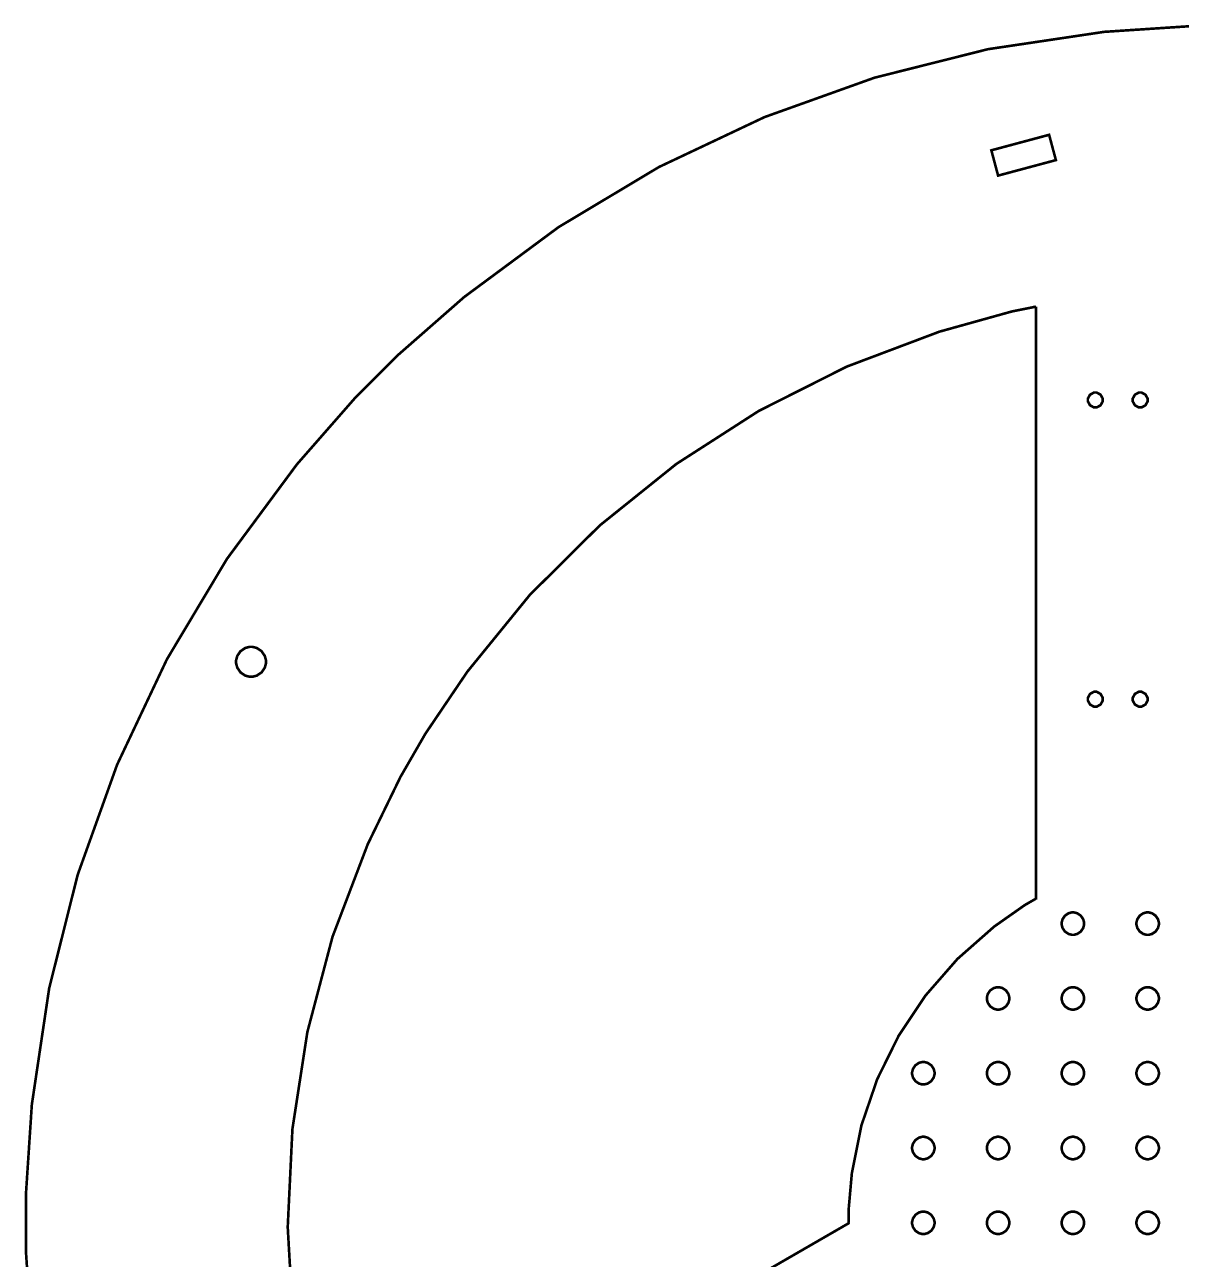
# Model space of a CAD drawing. Extents: x 0.1 to 12.7, y 0.1 to 12.7.
# Drawn here: x 0.1 to 6.19, y 6.23 to 12.73 of the extents above; entities that cross this region are included whole.
import ezdxf

# ---------------------------------------------------------------- set-up
doc = ezdxf.new("R2010")
doc.units = 0
doc.layers.get('0').update_dxf_attribs({"linetype": 'CONTINUOUS'})

msp = doc.modelspace()

# ---------------------------------------------------------------- linework, layer by layer
at = {"color": 0, "const_width": 0.01378}
for points in [[(6.25087, 12.726), (5.7839, 12.6952), (5.17188, 12.6039), (4.57449, 12.4538), (3.99588, 12.2466), (3.44026, 11.984), (2.91168, 11.6677), (2.41433, 11.2995), (2.06233, 10.9911), (1.95231, 10.881), (1.84224, 10.771), (1.53386, 10.419), (1.16564, 9.92165), (0.84939, 9.39307), (0.58681, 8.83746), (0.37956, 8.2589), (0.22944, 7.66151), (0.13813, 7.04943), (0.10731, 6.58247), (0.10731, 6.42681), (0.10731, 6.27121), (0.13813, 5.80425)], [(5.42453, 11.2491), (5.29596, 11.223), (4.91596, 11.117), (4.4285, 10.9332), (3.9656, 10.7001), (3.53093, 10.4206), (3.12788, 10.0969), (2.76014, 9.73188), (2.43115, 9.32785), (2.21012, 9.00108), (2.14458, 8.88747), (2.079, 8.77393), (1.90647, 8.41911), (1.72108, 7.93218), (1.58876, 7.43115), (1.51004, 6.92036), (1.48529, 6.40408), (1.51492, 5.88672), (1.59944, 5.37261), (1.69769, 4.9905), (1.73931, 4.8661)], [(5.42453, 11.2491), (5.42453, 8.12706)], [(5.42225, 8.13162), (5.36578, 8.09907), (5.20508, 7.98628), (5.0115, 7.81581), (4.84315, 7.62315), (4.70171, 7.41108), (4.58882, 7.18257), (4.50613, 6.94049), (4.45535, 6.68761), (4.43804, 6.49203), (4.43804, 6.42681)], [(1.73931, 4.8661), (4.44308, 6.42714)]]:
    msp.add_lwpolyline(points, dxfattribs=at)
for points in [[(5.52968, 12.0202), (5.49397, 12.1533), (5.18978, 12.0717), (5.22542, 11.9386), (5.52968, 12.0202)], [(5.77658, 10.7575), (5.77658, 10.7645), (5.76503, 10.7854), (5.74419, 10.7969), (5.73725, 10.7969), (5.73025, 10.7969), (5.70936, 10.7854), (5.69786, 10.7645), (5.69786, 10.7575), (5.69786, 10.7506), (5.70936, 10.7297), (5.73025, 10.7182), (5.73725, 10.7182), (5.74419, 10.7182), (5.76503, 10.7297), (5.77658, 10.7506), (5.77658, 10.7575)], [(6.01281, 10.7575), (6.01281, 10.7645), (6.00125, 10.7854), (5.98042, 10.7969), (5.97347, 10.7969), (5.96647, 10.7969), (5.94558, 10.7854), (5.93408, 10.7645), (5.93408, 10.7575), (5.93408, 10.7506), (5.94558, 10.7297), (5.96647, 10.7182), (5.97347, 10.7182), (5.98042, 10.7182), (6.00125, 10.7297), (6.01281, 10.7506), (6.01281, 10.7575)], [(1.37093, 9.37961), (1.37093, 9.38732), (1.36469, 9.41026), (1.34782, 9.43528), (1.32281, 9.45215), (1.29986, 9.45833), (1.29221, 9.45833), (1.28451, 9.45833), (1.2615, 9.45215), (1.23649, 9.43528), (1.21962, 9.41026), (1.21349, 9.38732), (1.21349, 9.37961), (1.21349, 9.37196), (1.21962, 9.34896), (1.23649, 9.32394), (1.2615, 9.30707), (1.28451, 9.30083), (1.29221, 9.30083), (1.29986, 9.30083), (1.32281, 9.30707), (1.34782, 9.32394), (1.36469, 9.34896), (1.37093, 9.37196), (1.37093, 9.37961)], [(5.77658, 9.18272), (5.77658, 9.18972), (5.76503, 9.21061), (5.74419, 9.22211), (5.73725, 9.22211), (5.73025, 9.22211), (5.70936, 9.21061), (5.69786, 9.18972), (5.69786, 9.18272), (5.69786, 9.17578), (5.70936, 9.15494), (5.73025, 9.14339), (5.73725, 9.14339), (5.74419, 9.14339), (5.76503, 9.15494), (5.77658, 9.17578), (5.77658, 9.18272)], [(6.01281, 9.18272), (6.01281, 9.18972), (6.00125, 9.21061), (5.98042, 9.22211), (5.97347, 9.22211), (5.96647, 9.22211), (5.94558, 9.21061), (5.93408, 9.18972), (5.93408, 9.18272), (5.93408, 9.17578), (5.94558, 9.15494), (5.96647, 9.14339), (5.97347, 9.14339), (5.98042, 9.14339), (6.00125, 9.15494), (6.01281, 9.17578), (6.01281, 9.18272)], [(5.67817, 8.00163), (5.67817, 8.00738), (5.6735, 8.02463), (5.66086, 8.0434), (5.64208, 8.0561), (5.62483, 8.06071), (5.61914, 8.06071), (5.61339, 8.06071), (5.59614, 8.0561), (5.57736, 8.0434), (5.56467, 8.02463), (5.56006, 8.00738), (5.56006, 8.00163), (5.56006, 7.99593), (5.56467, 7.97868), (5.57736, 7.9599), (5.59614, 7.94726), (5.61339, 7.9426), (5.61914, 7.9426), (5.62483, 7.9426), (5.64208, 7.94726), (5.66086, 7.9599), (5.6735, 7.97868), (5.67817, 7.99593), (5.67817, 8.00163)], [(6.07189, 8.00163), (6.07189, 8.00738), (6.06722, 8.02463), (6.05458, 8.0434), (6.03581, 8.0561), (6.01856, 8.06071), (6.01281, 8.06071), (6.00706, 8.06071), (5.98981, 8.0561), (5.97103, 8.0434), (5.95839, 8.02463), (5.95378, 8.00738), (5.95378, 8.00163), (5.95378, 7.99593), (5.95839, 7.97868), (5.97103, 7.9599), (5.98981, 7.94726), (6.00706, 7.9426), (6.01281, 7.9426), (6.01856, 7.9426), (6.03581, 7.94726), (6.05458, 7.9599), (6.06722, 7.97868), (6.07189, 7.99593), (6.07189, 8.00163)], [(5.2845, 7.60792), (5.2845, 7.61372), (5.27983, 7.63097), (5.26714, 7.64974), (5.24837, 7.66237), (5.23112, 7.66699), (5.22542, 7.66699), (5.21967, 7.66699), (5.20242, 7.66237), (5.18365, 7.64974), (5.17101, 7.63097), (5.16639, 7.61372), (5.16639, 7.60792), (5.16639, 7.60221), (5.17101, 7.58496), (5.18365, 7.56619), (5.20242, 7.55354), (5.21967, 7.54889), (5.22542, 7.54889), (5.23112, 7.54889), (5.24837, 7.55354), (5.26714, 7.56619), (5.27983, 7.58496), (5.2845, 7.60221), (5.2845, 7.60792)], [(5.67817, 7.60792), (5.67817, 7.61372), (5.6735, 7.63097), (5.66086, 7.64974), (5.64208, 7.66237), (5.62483, 7.66699), (5.61914, 7.66699), (5.61339, 7.66699), (5.59614, 7.66237), (5.57736, 7.64974), (5.56467, 7.63097), (5.56006, 7.61372), (5.56006, 7.60792), (5.56006, 7.60221), (5.56467, 7.58496), (5.57736, 7.56619), (5.59614, 7.55354), (5.61339, 7.54889), (5.61914, 7.54889), (5.62483, 7.54889), (5.64208, 7.55354), (5.66086, 7.56619), (5.6735, 7.58496), (5.67817, 7.60221), (5.67817, 7.60792)], [(6.07189, 7.60792), (6.07189, 7.61372), (6.06722, 7.63097), (6.05458, 7.64974), (6.03581, 7.66237), (6.01856, 7.66699), (6.01281, 7.66699), (6.00706, 7.66699), (5.98981, 7.66237), (5.97103, 7.64974), (5.95839, 7.63097), (5.95378, 7.61372), (5.95378, 7.60792), (5.95378, 7.60221), (5.95839, 7.58496), (5.97103, 7.56619), (5.98981, 7.55354), (6.00706, 7.54889), (6.01281, 7.54889), (6.01856, 7.54889), (6.03581, 7.55354), (6.05458, 7.56619), (6.06722, 7.58496), (6.07189, 7.60221), (6.07189, 7.60792)], [(4.89079, 7.21425), (4.89079, 7.22), (4.88612, 7.23725), (4.87349, 7.25603), (4.85471, 7.26867), (4.83746, 7.27328), (4.83171, 7.27328), (4.82596, 7.27328), (4.80871, 7.26867), (4.78993, 7.25603), (4.77729, 7.23725), (4.77268, 7.22), (4.77268, 7.21425), (4.77268, 7.20856), (4.77729, 7.19129), (4.78993, 7.17253), (4.80871, 7.15983), (4.82596, 7.15517), (4.83171, 7.15517), (4.83746, 7.15517), (4.85471, 7.15983), (4.87349, 7.17253), (4.88612, 7.19129), (4.89079, 7.20856), (4.89079, 7.21425)], [(5.2845, 7.21425), (5.2845, 7.22), (5.27983, 7.23725), (5.26714, 7.25603), (5.24837, 7.26867), (5.23112, 7.27328), (5.22542, 7.27328), (5.21967, 7.27328), (5.20242, 7.26867), (5.18365, 7.25603), (5.17101, 7.23725), (5.16639, 7.22), (5.16639, 7.21425), (5.16639, 7.20856), (5.17101, 7.19129), (5.18365, 7.17253), (5.20242, 7.15983), (5.21967, 7.15517), (5.22542, 7.15517), (5.23112, 7.15517), (5.24837, 7.15983), (5.26714, 7.17253), (5.27983, 7.19129), (5.2845, 7.20856), (5.2845, 7.21425)], [(5.67817, 7.21425), (5.67817, 7.22), (5.6735, 7.23725), (5.66086, 7.25603), (5.64208, 7.26867), (5.62483, 7.27328), (5.61914, 7.27328), (5.61339, 7.27328), (5.59614, 7.26867), (5.57736, 7.25603), (5.56467, 7.23725), (5.56006, 7.22), (5.56006, 7.21425), (5.56006, 7.20856), (5.56467, 7.19129), (5.57736, 7.17253), (5.59614, 7.15983), (5.61339, 7.15517), (5.61914, 7.15517), (5.62483, 7.15517), (5.64208, 7.15983), (5.66086, 7.17253), (5.6735, 7.19129), (5.67817, 7.20856), (5.67817, 7.21425)], [(6.07189, 7.21425), (6.07189, 7.22), (6.06722, 7.23725), (6.05458, 7.25603), (6.03581, 7.26867), (6.01856, 7.27328), (6.01281, 7.27328), (6.00706, 7.27328), (5.98981, 7.26867), (5.97103, 7.25603), (5.95839, 7.23725), (5.95378, 7.22), (5.95378, 7.21425), (5.95378, 7.20856), (5.95839, 7.19129), (5.97103, 7.17253), (5.98981, 7.15983), (6.00706, 7.15517), (6.01281, 7.15517), (6.01856, 7.15517), (6.03581, 7.15983), (6.05458, 7.17253), (6.06722, 7.19129), (6.07189, 7.20856), (6.07189, 7.21425)], [(4.89079, 6.82053), (4.89079, 6.82628), (4.88612, 6.84353), (4.87349, 6.86231), (4.85471, 6.875), (4.83746, 6.87961), (4.83171, 6.87961), (4.82596, 6.87961), (4.80871, 6.875), (4.78993, 6.86231), (4.77729, 6.84353), (4.77268, 6.82628), (4.77268, 6.82053), (4.77268, 6.81483), (4.77729, 6.79758), (4.78993, 6.77881), (4.80871, 6.76617), (4.82596, 6.7615), (4.83171, 6.7615), (4.83746, 6.7615), (4.85471, 6.76617), (4.87349, 6.77881), (4.88612, 6.79758), (4.89079, 6.81483), (4.89079, 6.82053)], [(5.2845, 6.82053), (5.2845, 6.82628), (5.27983, 6.84353), (5.26714, 6.86231), (5.24837, 6.875), (5.23112, 6.87961), (5.22542, 6.87961), (5.21967, 6.87961), (5.20242, 6.875), (5.18365, 6.86231), (5.17101, 6.84353), (5.16639, 6.82628), (5.16639, 6.82053), (5.16639, 6.81483), (5.17101, 6.79758), (5.18365, 6.77881), (5.20242, 6.76617), (5.21967, 6.7615), (5.22542, 6.7615), (5.23112, 6.7615), (5.24837, 6.76617), (5.26714, 6.77881), (5.27983, 6.79758), (5.2845, 6.81483), (5.2845, 6.82053)], [(5.67817, 6.82053), (5.67817, 6.82628), (5.6735, 6.84353), (5.66086, 6.86231), (5.64208, 6.875), (5.62483, 6.87961), (5.61914, 6.87961), (5.61339, 6.87961), (5.59614, 6.875), (5.57736, 6.86231), (5.56467, 6.84353), (5.56006, 6.82628), (5.56006, 6.82053), (5.56006, 6.81483), (5.56467, 6.79758), (5.57736, 6.77881), (5.59614, 6.76617), (5.61339, 6.7615), (5.61914, 6.7615), (5.62483, 6.7615), (5.64208, 6.76617), (5.66086, 6.77881), (5.6735, 6.79758), (5.67817, 6.81483), (5.67817, 6.82053)], [(6.07189, 6.82053), (6.07189, 6.82628), (6.06722, 6.84353), (6.05458, 6.86231), (6.03581, 6.875), (6.01856, 6.87961), (6.01281, 6.87961), (6.00706, 6.87961), (5.98981, 6.875), (5.97103, 6.86231), (5.95839, 6.84353), (5.95378, 6.82628), (5.95378, 6.82053), (5.95378, 6.81483), (5.95839, 6.79758), (5.97103, 6.77881), (5.98981, 6.76617), (6.00706, 6.7615), (6.01281, 6.7615), (6.01856, 6.7615), (6.03581, 6.76617), (6.05458, 6.77881), (6.06722, 6.79758), (6.07189, 6.81483), (6.07189, 6.82053)], [(4.89079, 6.42681), (4.89079, 6.43261), (4.88612, 6.44987), (4.87349, 6.46864), (4.85471, 6.48128), (4.83746, 6.48589), (4.83171, 6.48589), (4.82596, 6.48589), (4.80871, 6.48128), (4.78993, 6.46864), (4.77729, 6.44987), (4.77268, 6.43261), (4.77268, 6.42681), (4.77268, 6.42111), (4.77729, 6.40386), (4.78993, 6.3851), (4.80871, 6.37244), (4.82596, 6.36778), (4.83171, 6.36778), (4.83746, 6.36778), (4.85471, 6.37244), (4.87349, 6.3851), (4.88612, 6.40386), (4.89079, 6.42111), (4.89079, 6.42681)], [(5.2845, 6.42681), (5.2845, 6.43261), (5.27983, 6.44987), (5.26714, 6.46864), (5.24837, 6.48128), (5.23112, 6.48589), (5.22542, 6.48589), (5.21967, 6.48589), (5.20242, 6.48128), (5.18365, 6.46864), (5.17101, 6.44987), (5.16639, 6.43261), (5.16639, 6.42681), (5.16639, 6.42111), (5.17101, 6.40386), (5.18365, 6.3851), (5.20242, 6.37244), (5.21967, 6.36778), (5.22542, 6.36778), (5.23112, 6.36778), (5.24837, 6.37244), (5.26714, 6.3851), (5.27983, 6.40386), (5.2845, 6.42111), (5.2845, 6.42681)], [(5.67817, 6.42681), (5.67817, 6.43261), (5.6735, 6.44987), (5.66086, 6.46864), (5.64208, 6.48128), (5.62483, 6.48589), (5.61914, 6.48589), (5.61339, 6.48589), (5.59614, 6.48128), (5.57736, 6.46864), (5.56467, 6.44987), (5.56006, 6.43261), (5.56006, 6.42681), (5.56006, 6.42111), (5.56467, 6.40386), (5.57736, 6.3851), (5.59614, 6.37244), (5.61339, 6.36778), (5.61914, 6.36778), (5.62483, 6.36778), (5.64208, 6.37244), (5.66086, 6.3851), (5.6735, 6.40386), (5.67817, 6.42111), (5.67817, 6.42681)], [(6.07189, 6.42681), (6.07189, 6.43261), (6.06722, 6.44987), (6.05458, 6.46864), (6.03581, 6.48128), (6.01856, 6.48589), (6.01281, 6.48589), (6.00706, 6.48589), (5.98981, 6.48128), (5.97103, 6.46864), (5.95839, 6.44987), (5.95378, 6.43261), (5.95378, 6.42681), (5.95378, 6.42111), (5.95839, 6.40386), (5.97103, 6.3851), (5.98981, 6.37244), (6.00706, 6.36778), (6.01281, 6.36778), (6.01856, 6.36778), (6.03581, 6.37244), (6.05458, 6.3851), (6.06722, 6.40386), (6.07189, 6.42111), (6.07189, 6.42681)]]:
    msp.add_lwpolyline(points, close=True, dxfattribs=at)
at = {"color": 254}
for points in [[(5.52968, 12.0202), (5.49397, 12.1533), (5.18978, 12.0717), (5.22542, 11.9386), (5.52968, 12.0202)], [(5.77658, 10.7575), (5.77658, 10.7645), (5.76503, 10.7854), (5.74419, 10.7969), (5.73725, 10.7969), (5.73025, 10.7969), (5.70936, 10.7854), (5.69786, 10.7645), (5.69786, 10.7575), (5.69786, 10.7506), (5.70936, 10.7297), (5.73025, 10.7182), (5.73725, 10.7182), (5.74419, 10.7182), (5.76503, 10.7297), (5.77658, 10.7506), (5.77658, 10.7575)], [(6.01281, 10.7575), (6.01281, 10.7645), (6.00125, 10.7854), (5.98042, 10.7969), (5.97347, 10.7969), (5.96647, 10.7969), (5.94558, 10.7854), (5.93408, 10.7645), (5.93408, 10.7575), (5.93408, 10.7506), (5.94558, 10.7297), (5.96647, 10.7182), (5.97347, 10.7182), (5.98042, 10.7182), (6.00125, 10.7297), (6.01281, 10.7506), (6.01281, 10.7575)], [(1.37093, 9.37961), (1.37093, 9.38732), (1.36469, 9.41026), (1.34782, 9.43528), (1.32281, 9.45215), (1.29986, 9.45833), (1.29221, 9.45833), (1.28451, 9.45833), (1.2615, 9.45215), (1.23649, 9.43528), (1.21962, 9.41026), (1.21349, 9.38732), (1.21349, 9.37961), (1.21349, 9.37196), (1.21962, 9.34896), (1.23649, 9.32394), (1.2615, 9.30707), (1.28451, 9.30083), (1.29221, 9.30083), (1.29986, 9.30083), (1.32281, 9.30707), (1.34782, 9.32394), (1.36469, 9.34896), (1.37093, 9.37196), (1.37093, 9.37961)], [(5.77658, 9.18272), (5.77658, 9.18972), (5.76503, 9.21061), (5.74419, 9.22211), (5.73725, 9.22211), (5.73025, 9.22211), (5.70936, 9.21061), (5.69786, 9.18972), (5.69786, 9.18272), (5.69786, 9.17578), (5.70936, 9.15494), (5.73025, 9.14339), (5.73725, 9.14339), (5.74419, 9.14339), (5.76503, 9.15494), (5.77658, 9.17578), (5.77658, 9.18272)], [(6.01281, 9.18272), (6.01281, 9.18972), (6.00125, 9.21061), (5.98042, 9.22211), (5.97347, 9.22211), (5.96647, 9.22211), (5.94558, 9.21061), (5.93408, 9.18972), (5.93408, 9.18272), (5.93408, 9.17578), (5.94558, 9.15494), (5.96647, 9.14339), (5.97347, 9.14339), (5.98042, 9.14339), (6.00125, 9.15494), (6.01281, 9.17578), (6.01281, 9.18272)], [(5.67817, 8.00163), (5.67817, 8.00738), (5.6735, 8.02463), (5.66086, 8.0434), (5.64208, 8.0561), (5.62483, 8.06071), (5.61914, 8.06071), (5.61339, 8.06071), (5.59614, 8.0561), (5.57736, 8.0434), (5.56467, 8.02463), (5.56006, 8.00738), (5.56006, 8.00163), (5.56006, 7.99593), (5.56467, 7.97868), (5.57736, 7.9599), (5.59614, 7.94726), (5.61339, 7.9426), (5.61914, 7.9426), (5.62483, 7.9426), (5.64208, 7.94726), (5.66086, 7.9599), (5.6735, 7.97868), (5.67817, 7.99593), (5.67817, 8.00163)], [(6.07189, 8.00163), (6.07189, 8.00738), (6.06722, 8.02463), (6.05458, 8.0434), (6.03581, 8.0561), (6.01856, 8.06071), (6.01281, 8.06071), (6.00706, 8.06071), (5.98981, 8.0561), (5.97103, 8.0434), (5.95839, 8.02463), (5.95378, 8.00738), (5.95378, 8.00163), (5.95378, 7.99593), (5.95839, 7.97868), (5.97103, 7.9599), (5.98981, 7.94726), (6.00706, 7.9426), (6.01281, 7.9426), (6.01856, 7.9426), (6.03581, 7.94726), (6.05458, 7.9599), (6.06722, 7.97868), (6.07189, 7.99593), (6.07189, 8.00163)], [(5.2845, 7.60792), (5.2845, 7.61372), (5.27983, 7.63097), (5.26714, 7.64974), (5.24837, 7.66237), (5.23112, 7.66699), (5.22542, 7.66699), (5.21967, 7.66699), (5.20242, 7.66237), (5.18365, 7.64974), (5.17101, 7.63097), (5.16639, 7.61372), (5.16639, 7.60792), (5.16639, 7.60221), (5.17101, 7.58496), (5.18365, 7.56619), (5.20242, 7.55354), (5.21967, 7.54889), (5.22542, 7.54889), (5.23112, 7.54889), (5.24837, 7.55354), (5.26714, 7.56619), (5.27983, 7.58496), (5.2845, 7.60221), (5.2845, 7.60792)], [(5.67817, 7.60792), (5.67817, 7.61372), (5.6735, 7.63097), (5.66086, 7.64974), (5.64208, 7.66237), (5.62483, 7.66699), (5.61914, 7.66699), (5.61339, 7.66699), (5.59614, 7.66237), (5.57736, 7.64974), (5.56467, 7.63097), (5.56006, 7.61372), (5.56006, 7.60792), (5.56006, 7.60221), (5.56467, 7.58496), (5.57736, 7.56619), (5.59614, 7.55354), (5.61339, 7.54889), (5.61914, 7.54889), (5.62483, 7.54889), (5.64208, 7.55354), (5.66086, 7.56619), (5.6735, 7.58496), (5.67817, 7.60221), (5.67817, 7.60792)], [(6.07189, 7.60792), (6.07189, 7.61372), (6.06722, 7.63097), (6.05458, 7.64974), (6.03581, 7.66237), (6.01856, 7.66699), (6.01281, 7.66699), (6.00706, 7.66699), (5.98981, 7.66237), (5.97103, 7.64974), (5.95839, 7.63097), (5.95378, 7.61372), (5.95378, 7.60792), (5.95378, 7.60221), (5.95839, 7.58496), (5.97103, 7.56619), (5.98981, 7.55354), (6.00706, 7.54889), (6.01281, 7.54889), (6.01856, 7.54889), (6.03581, 7.55354), (6.05458, 7.56619), (6.06722, 7.58496), (6.07189, 7.60221), (6.07189, 7.60792)], [(4.89079, 7.21425), (4.89079, 7.22), (4.88612, 7.23725), (4.87349, 7.25603), (4.85471, 7.26867), (4.83746, 7.27328), (4.83171, 7.27328), (4.82596, 7.27328), (4.80871, 7.26867), (4.78993, 7.25603), (4.77729, 7.23725), (4.77268, 7.22), (4.77268, 7.21425), (4.77268, 7.20856), (4.77729, 7.19129), (4.78993, 7.17253), (4.80871, 7.15983), (4.82596, 7.15517), (4.83171, 7.15517), (4.83746, 7.15517), (4.85471, 7.15983), (4.87349, 7.17253), (4.88612, 7.19129), (4.89079, 7.20856), (4.89079, 7.21425)], [(5.2845, 7.21425), (5.2845, 7.22), (5.27983, 7.23725), (5.26714, 7.25603), (5.24837, 7.26867), (5.23112, 7.27328), (5.22542, 7.27328), (5.21967, 7.27328), (5.20242, 7.26867), (5.18365, 7.25603), (5.17101, 7.23725), (5.16639, 7.22), (5.16639, 7.21425), (5.16639, 7.20856), (5.17101, 7.19129), (5.18365, 7.17253), (5.20242, 7.15983), (5.21967, 7.15517), (5.22542, 7.15517), (5.23112, 7.15517), (5.24837, 7.15983), (5.26714, 7.17253), (5.27983, 7.19129), (5.2845, 7.20856), (5.2845, 7.21425)], [(5.67817, 7.21425), (5.67817, 7.22), (5.6735, 7.23725), (5.66086, 7.25603), (5.64208, 7.26867), (5.62483, 7.27328), (5.61914, 7.27328), (5.61339, 7.27328), (5.59614, 7.26867), (5.57736, 7.25603), (5.56467, 7.23725), (5.56006, 7.22), (5.56006, 7.21425), (5.56006, 7.20856), (5.56467, 7.19129), (5.57736, 7.17253), (5.59614, 7.15983), (5.61339, 7.15517), (5.61914, 7.15517), (5.62483, 7.15517), (5.64208, 7.15983), (5.66086, 7.17253), (5.6735, 7.19129), (5.67817, 7.20856), (5.67817, 7.21425)], [(6.07189, 7.21425), (6.07189, 7.22), (6.06722, 7.23725), (6.05458, 7.25603), (6.03581, 7.26867), (6.01856, 7.27328), (6.01281, 7.27328), (6.00706, 7.27328), (5.98981, 7.26867), (5.97103, 7.25603), (5.95839, 7.23725), (5.95378, 7.22), (5.95378, 7.21425), (5.95378, 7.20856), (5.95839, 7.19129), (5.97103, 7.17253), (5.98981, 7.15983), (6.00706, 7.15517), (6.01281, 7.15517), (6.01856, 7.15517), (6.03581, 7.15983), (6.05458, 7.17253), (6.06722, 7.19129), (6.07189, 7.20856), (6.07189, 7.21425)], [(4.89079, 6.82053), (4.89079, 6.82628), (4.88612, 6.84353), (4.87349, 6.86231), (4.85471, 6.875), (4.83746, 6.87961), (4.83171, 6.87961), (4.82596, 6.87961), (4.80871, 6.875), (4.78993, 6.86231), (4.77729, 6.84353), (4.77268, 6.82628), (4.77268, 6.82053), (4.77268, 6.81483), (4.77729, 6.79758), (4.78993, 6.77881), (4.80871, 6.76617), (4.82596, 6.7615), (4.83171, 6.7615), (4.83746, 6.7615), (4.85471, 6.76617), (4.87349, 6.77881), (4.88612, 6.79758), (4.89079, 6.81483), (4.89079, 6.82053)], [(5.2845, 6.82053), (5.2845, 6.82628), (5.27983, 6.84353), (5.26714, 6.86231), (5.24837, 6.875), (5.23112, 6.87961), (5.22542, 6.87961), (5.21967, 6.87961), (5.20242, 6.875), (5.18365, 6.86231), (5.17101, 6.84353), (5.16639, 6.82628), (5.16639, 6.82053), (5.16639, 6.81483), (5.17101, 6.79758), (5.18365, 6.77881), (5.20242, 6.76617), (5.21967, 6.7615), (5.22542, 6.7615), (5.23112, 6.7615), (5.24837, 6.76617), (5.26714, 6.77881), (5.27983, 6.79758), (5.2845, 6.81483), (5.2845, 6.82053)], [(5.67817, 6.82053), (5.67817, 6.82628), (5.6735, 6.84353), (5.66086, 6.86231), (5.64208, 6.875), (5.62483, 6.87961), (5.61914, 6.87961), (5.61339, 6.87961), (5.59614, 6.875), (5.57736, 6.86231), (5.56467, 6.84353), (5.56006, 6.82628), (5.56006, 6.82053), (5.56006, 6.81483), (5.56467, 6.79758), (5.57736, 6.77881), (5.59614, 6.76617), (5.61339, 6.7615), (5.61914, 6.7615), (5.62483, 6.7615), (5.64208, 6.76617), (5.66086, 6.77881), (5.6735, 6.79758), (5.67817, 6.81483), (5.67817, 6.82053)], [(6.07189, 6.82053), (6.07189, 6.82628), (6.06722, 6.84353), (6.05458, 6.86231), (6.03581, 6.875), (6.01856, 6.87961), (6.01281, 6.87961), (6.00706, 6.87961), (5.98981, 6.875), (5.97103, 6.86231), (5.95839, 6.84353), (5.95378, 6.82628), (5.95378, 6.82053), (5.95378, 6.81483), (5.95839, 6.79758), (5.97103, 6.77881), (5.98981, 6.76617), (6.00706, 6.7615), (6.01281, 6.7615), (6.01856, 6.7615), (6.03581, 6.76617), (6.05458, 6.77881), (6.06722, 6.79758), (6.07189, 6.81483), (6.07189, 6.82053)], [(4.89079, 6.42681), (4.89079, 6.43261), (4.88612, 6.44987), (4.87349, 6.46864), (4.85471, 6.48128), (4.83746, 6.48589), (4.83171, 6.48589), (4.82596, 6.48589), (4.80871, 6.48128), (4.78993, 6.46864), (4.77729, 6.44987), (4.77268, 6.43261), (4.77268, 6.42681), (4.77268, 6.42111), (4.77729, 6.40386), (4.78993, 6.3851), (4.80871, 6.37244), (4.82596, 6.36778), (4.83171, 6.36778), (4.83746, 6.36778), (4.85471, 6.37244), (4.87349, 6.3851), (4.88612, 6.40386), (4.89079, 6.42111), (4.89079, 6.42681)], [(5.2845, 6.42681), (5.2845, 6.43261), (5.27983, 6.44987), (5.26714, 6.46864), (5.24837, 6.48128), (5.23112, 6.48589), (5.22542, 6.48589), (5.21967, 6.48589), (5.20242, 6.48128), (5.18365, 6.46864), (5.17101, 6.44987), (5.16639, 6.43261), (5.16639, 6.42681), (5.16639, 6.42111), (5.17101, 6.40386), (5.18365, 6.3851), (5.20242, 6.37244), (5.21967, 6.36778), (5.22542, 6.36778), (5.23112, 6.36778), (5.24837, 6.37244), (5.26714, 6.3851), (5.27983, 6.40386), (5.2845, 6.42111), (5.2845, 6.42681)], [(5.67817, 6.42681), (5.67817, 6.43261), (5.6735, 6.44987), (5.66086, 6.46864), (5.64208, 6.48128), (5.62483, 6.48589), (5.61914, 6.48589), (5.61339, 6.48589), (5.59614, 6.48128), (5.57736, 6.46864), (5.56467, 6.44987), (5.56006, 6.43261), (5.56006, 6.42681), (5.56006, 6.42111), (5.56467, 6.40386), (5.57736, 6.3851), (5.59614, 6.37244), (5.61339, 6.36778), (5.61914, 6.36778), (5.62483, 6.36778), (5.64208, 6.37244), (5.66086, 6.3851), (5.6735, 6.40386), (5.67817, 6.42111), (5.67817, 6.42681)], [(6.07189, 6.42681), (6.07189, 6.43261), (6.06722, 6.44987), (6.05458, 6.46864), (6.03581, 6.48128), (6.01856, 6.48589), (6.01281, 6.48589), (6.00706, 6.48589), (5.98981, 6.48128), (5.97103, 6.46864), (5.95839, 6.44987), (5.95378, 6.43261), (5.95378, 6.42681), (5.95378, 6.42111), (5.95839, 6.40386), (5.97103, 6.3851), (5.98981, 6.37244), (6.00706, 6.36778), (6.01281, 6.36778), (6.01856, 6.36778), (6.03581, 6.37244), (6.05458, 6.3851), (6.06722, 6.40386), (6.07189, 6.42111), (6.07189, 6.42681)]]:
    msp.add_lwpolyline(points, close=True, dxfattribs=at)

doc.saveas('drawing.dxf')
